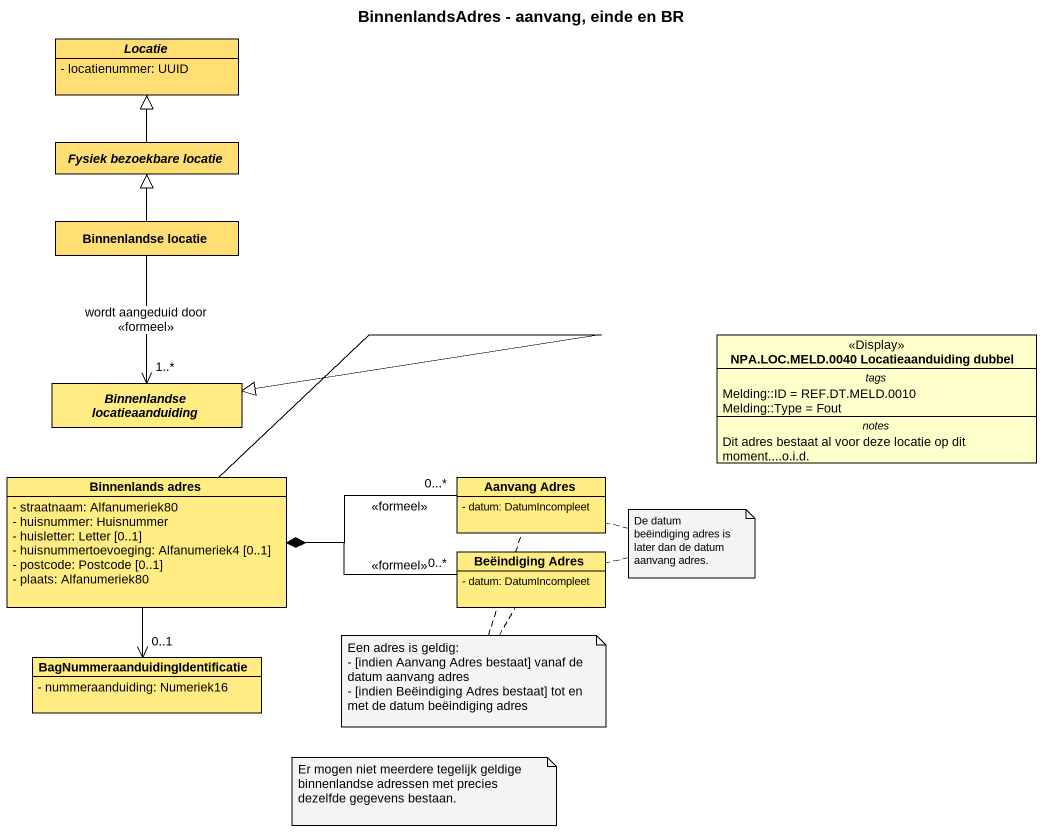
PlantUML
@startuml
title BinnenlandsAdres - aanvang, einde en BR
hide circle
hide empty members
skinparam classAttributeIconSize 0
abstract class Locatie #FFDE73 {
  - locatienummer: UUID
}
abstract class "Fysiek bezoekbare locatie" as Fysiek_bezoekbare_locatie #FFDE73
class "Binnenlandse locatie" as Binnenlandse_locatie #FFDE73
class "NPA.LOC.MELD.0040 Locatieaanduiding dubbel" as NPA_LOC_MELD_0040 <<Display>> {
  -- tags --
  Melding::ID = REF.DT.MELD.0010
  Melding::Type = Fout
  -- notes --
  Dit adres bestaat al voor deze locatie op dit moment....o.i.d.
}
abstract class "Binnenlandse locatieaanduiding" as Binnenlandse #FFED83
class "Binnenlands adres" as Binnenlands_adres #FFED83 {
  - straatnaam: Alfanumeriek80
  - huisnummer: Huisnummer
  - huisletter: Letter [0..1]
  - huisnummertoevoeging: Alfanumeriek4 [0..1]
  - postcode: Postcode [0..1]
  - plaats: Alfanumeriek80
}
class "Aanvang Adres" as Aanvang_Adres #FFED83 {
  - datum: DatumIncompleet
}
class "Beëindiging Adres" as Beëindiging_Adres #FFED83 {
  - datum: DatumIncompleet
}
class "BagNummeraanduidingIdentificatie" as BagNummeraanduidingIdentific #FFED83 {
  - nummeraanduiding: Numeriek16
}
Fysiek_bezoekbare_locatie -up-|> Locatie
Binnenlandse_locatie -up-|> Fysiek_bezoekbare_locatie
Binnenlandse "1..*" <-up- Binnenlandse_locatie : wordt aangeduid door\n<<formeel>>
Binnenlands_adres -up-|> Binnenlandse
Aanvang_Adres "0...*" -left-* Binnenlands_adres : <<formeel>>
Beëindiging_Adres "0..*" -left-* Binnenlands_adres : <<formeel>>
BagNummeraanduidingIdentific "0..1" <-up- Binnenlands_adres
note as N1
  De datum beëindiging adres is later dan de datum aanvang adres.
end note
N1 .. Aanvang_Adres
N1 .. Beëindiging_Adres
note as N2
  Een adres is geldig:
  - [indien Aanvang Adres bestaat] vanaf de datum aanvang adres
  - [indien Beëindiging Adres bestaat] tot en met de datum beëindiging adres
end note
N2 .. Aanvang_Adres
N2 .. Beëindiging_Adres
note as N3
  Er mogen niet meerdere tegelijk geldige binnenlandse adressen met precies dezelfde gegevens bestaan.
end note
@enduml
